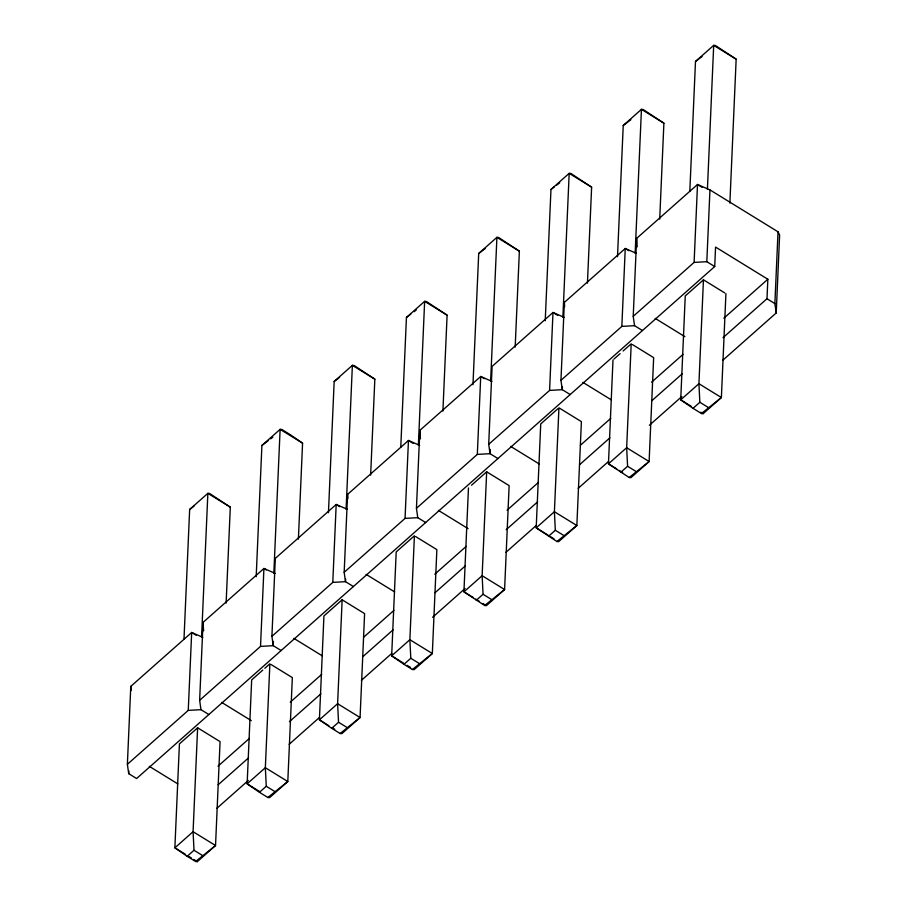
<?xml version="1.0" encoding="UTF-8"?>
<svg xmlns="http://www.w3.org/2000/svg" width="907" height="907" viewBox="0 0 907 907"><rect width="100%" height="100%" fill="white"/><g stroke="black" fill="none" stroke-linecap="round" stroke-linejoin="round"><path stroke-width="1.36" d="M723.004 337.687L766.993 298.732L767.844 279.254L715.566 247.067L714.716 266.545L136.606 778.523L128.715 773.671L127.377 764.306L130.778 686.384L191.672 632.474L202.862 637.349M128.715 773.671L128.828 770.848M183.985 639.288L189.654 509.462L207.862 493.329L209.585 493.487L230.31 507.16L226.126 603.11M127.377 764.306L188.259 710.385L191.672 632.474L196.422 635.399M197.624 727.799L193.078 831.696L194.007 850.267L187.182 856.31L174.87 847.83L179.416 743.921L197.624 727.799L220.072 741.62L215.537 845.528L197.329 861.65L195.606 861.491L187.182 856.31M201.569 637.27L207.862 493.329L230.31 507.16M208.871 714.535L200.969 709.671L199.642 700.306L203.043 622.395L263.926 568.474L275.127 573.349M256.182 576.693L261.908 445.462L280.116 429.34L281.85 429.487L290.274 434.68L302.575 443.16L298.392 539.121M199.642 700.306L260.524 646.396L263.926 568.474L266.307 569.936M273.835 573.269L280.116 429.34L302.575 443.16M281.136 650.534L273.234 645.671L271.907 636.317L275.309 558.395L336.191 504.473L347.392 509.349M273.415 641.453L273.234 645.671L260.524 646.396M328.447 512.704L334.173 381.462L352.381 365.34L354.115 365.498L374.84 379.16L370.646 475.121M271.907 636.317L332.79 582.396L336.191 504.473L339.762 506.673M342.143 599.799L337.608 703.707L338.538 722.267L331.713 728.31L319.4 719.829L323.935 615.932L342.143 599.799L364.603 613.631L360.068 717.528L341.86 733.65L340.125 733.502L331.713 728.31M346.1 509.269L352.381 365.34L374.84 379.16M353.39 586.534L345.499 581.67L344.172 572.317L347.574 494.394L408.456 440.473L419.658 445.348M345.624 578.859L345.499 581.67L332.79 582.396M400.769 447.287L406.438 317.461L424.646 301.339L426.381 301.498L447.106 315.16L442.911 411.12M344.172 572.317L405.055 518.396L408.456 440.473L413.218 443.41M418.365 445.28L424.646 301.339L447.106 315.16M425.655 522.534L417.764 517.682L416.438 508.317L419.839 430.394L480.721 376.484L491.911 381.359M468.466 487.932L463.93 591.84L484.655 605.502L486.39 605.661L504.598 589.539L509.133 485.63L486.674 471.81L471.504 485.245M472.966 384.704L478.703 253.472L496.911 237.339L498.635 237.498L519.371 251.171L515.176 347.12M416.438 508.317L477.32 454.396L480.721 376.484L484.293 378.673M486.674 471.81L482.139 575.707L483.057 594.278L476.232 600.321M490.63 381.28L496.911 237.339L519.371 251.171M497.92 458.545L490.029 453.681L488.703 444.317L492.104 366.405L552.987 312.484L564.177 317.359M490.211 449.453L490.029 453.681L477.32 454.396M545.232 320.704L550.968 189.472L569.177 173.35L570.9 173.498L591.625 187.171L587.441 283.131M488.703 444.317L549.585 390.407L552.987 312.484L557.748 315.409M562.884 317.28L569.177 173.35L591.625 187.171M570.186 394.545L562.283 389.681L560.957 380.328L564.358 302.405L625.252 248.484L636.442 253.359M562.408 386.87L562.283 389.681L549.585 390.407M612.996 359.943L608.45 463.84L629.186 477.513L630.909 477.66L649.117 461.538L653.652 357.641L632.383 344.535M617.497 256.715L623.234 125.472L641.442 109.35L643.165 109.509L663.89 123.171L659.706 219.131M560.957 380.328L621.839 326.407L625.252 248.484L628.812 250.683M635.149 253.28L641.442 109.35L663.89 123.171M642.451 330.545L634.549 325.681L633.222 316.328L636.623 238.405L697.506 184.484L709.954 189.903L778.025 231.807L779.623 235.026L776.222 312.949L722.686 360.362M689.819 191.298L695.488 61.472L713.696 45.35L715.43 45.509L736.155 59.17L729.874 203.111M633.222 316.328L694.104 262.406L697.506 184.484L702.267 187.42M703.458 279.821L698.923 383.718L699.853 402.277L693.027 408.331L680.715 399.84L685.25 295.943L703.458 279.821L724.738 292.916M707.415 189.291L713.696 45.35L736.155 59.17M714.716 266.545L706.814 261.692L709.954 189.903M725.917 293.641L721.382 397.538L703.174 413.671L701.44 413.513L693.027 408.331M776.222 312.949L774.884 303.596L778.025 231.807M262.803 670.069L251.67 679.921L247.135 783.829L259.447 792.31L267.871 797.491L269.594 797.65L287.802 781.528L292.337 677.62L271.068 664.525M264.821 668.278L269.878 663.799L265.343 767.707L266.273 786.267L259.447 792.31M557.93 408.706L540.731 423.932L536.196 527.84L556.921 541.502L558.644 541.66L576.852 525.538L581.398 421.63L558.939 407.81L554.404 511.718L555.322 530.278L548.497 536.32M614.005 359.047L620.071 353.662M623.109 350.975L631.204 343.81L626.658 447.718L627.587 466.277L620.762 472.32M218.02 766.188L249.436 738.366M290.274 702.188L321.702 674.366M363.594 637.27L393.955 610.366M434.804 574.199L466.221 546.365M507.07 510.199L538.486 482.377M580.378 445.269L610.751 418.376M651.589 382.198L683.016 354.376M723.854 318.21L767.844 279.254M218.213 784.736L248.586 757.844M289.424 721.666L320.851 693.844M362.743 656.747L393.105 629.843M434.997 592.747L465.37 565.855M506.219 529.677L537.636 501.854M579.528 464.758L609.901 437.854M651.793 400.758L682.166 373.854M216.841 808.341L248.325 780.451M289.106 744.341L319.547 717.392M361.36 680.352L391.801 653.391M432.582 617.282L465.121 588.462M505.891 552.352L536.332 525.391M578.156 488.351L608.597 461.402M649.367 425.292L681.905 396.472M403.966 664.321L410.803 658.267L409.873 639.707L414.408 535.81L396.2 551.932L391.665 655.829L403.966 664.321L412.39 669.502L414.125 669.661L432.333 653.528L436.868 549.631L415.587 536.536M195.606 861.491L215.537 845.528L193.078 831.696L174.87 847.83L185.516 854.371M267.871 797.491L287.802 781.528L265.343 767.707L247.135 783.829L260.139 791.834M340.125 733.502L360.068 717.528L337.608 703.707L319.4 719.829L328.856 725.657M412.39 669.502L432.333 653.528L409.873 639.707L391.665 655.829L403.479 663.108M484.655 605.502L504.598 589.539L482.139 575.707L463.93 591.84L473.386 597.656M556.921 541.502L576.852 525.538L554.404 511.718L536.196 527.84L548.009 535.119M629.186 477.513L649.117 461.538L626.658 447.718L608.45 463.84L616.726 468.93M701.44 413.513L721.382 397.538L698.923 383.718L680.715 399.84L691.361 406.393M695.488 61.472L702.041 56.517M623.234 125.472L630.875 119.69M550.968 189.472L554.245 186.989M556.422 185.334L559.71 182.851M478.703 253.472L485.256 248.507M406.438 317.461L410.803 314.162M414.091 311.679L416.268 310.024M334.173 381.462L339.637 377.323M261.908 445.462L268.472 440.496M270.649 438.841L272.837 437.197M189.654 509.462L194.019 506.151M694.104 262.406L706.814 261.692M621.839 326.407L634.549 325.681M405.055 518.396L417.764 517.682M188.259 710.385L200.969 709.671M766.993 298.732L774.884 303.596M655.183 318.38L684.887 336.667M699.853 402.277L708.276 407.47M700.816 412.209L703.174 413.671M582.918 382.38L611.431 399.93M627.587 466.277L636.011 471.459M619.096 470.393L622.633 472.57M510.652 446.38L539.166 463.93M555.322 530.278L563.746 535.459M550.379 536.57L553.916 538.758M438.387 510.369L468.091 528.656M483.057 594.278L491.481 599.459M475.744 599.108L479.293 601.296M482.841 603.472L485.2 604.935M366.122 574.369L394.647 591.92M410.803 658.267L419.215 663.459M407.028 665.296L410.576 667.473M293.868 638.369L322.382 655.92M338.538 722.267L346.962 727.448M332.404 727.833L334.762 729.285M221.603 702.369L251.307 720.646M266.273 786.267L274.696 791.448M149.338 766.358L177.851 783.92M194.007 850.267L202.431 855.448M189.064 856.559L191.422 858.011M193.792 859.462L197.329 861.65M636.623 238.405L637.202 246.863M564.358 302.405L564.653 306.634M419.839 430.394L420.417 438.852M347.574 494.394L347.857 498.623M203.043 622.395L203.621 630.841M130.778 686.384L131.073 690.612"/></g></svg>
